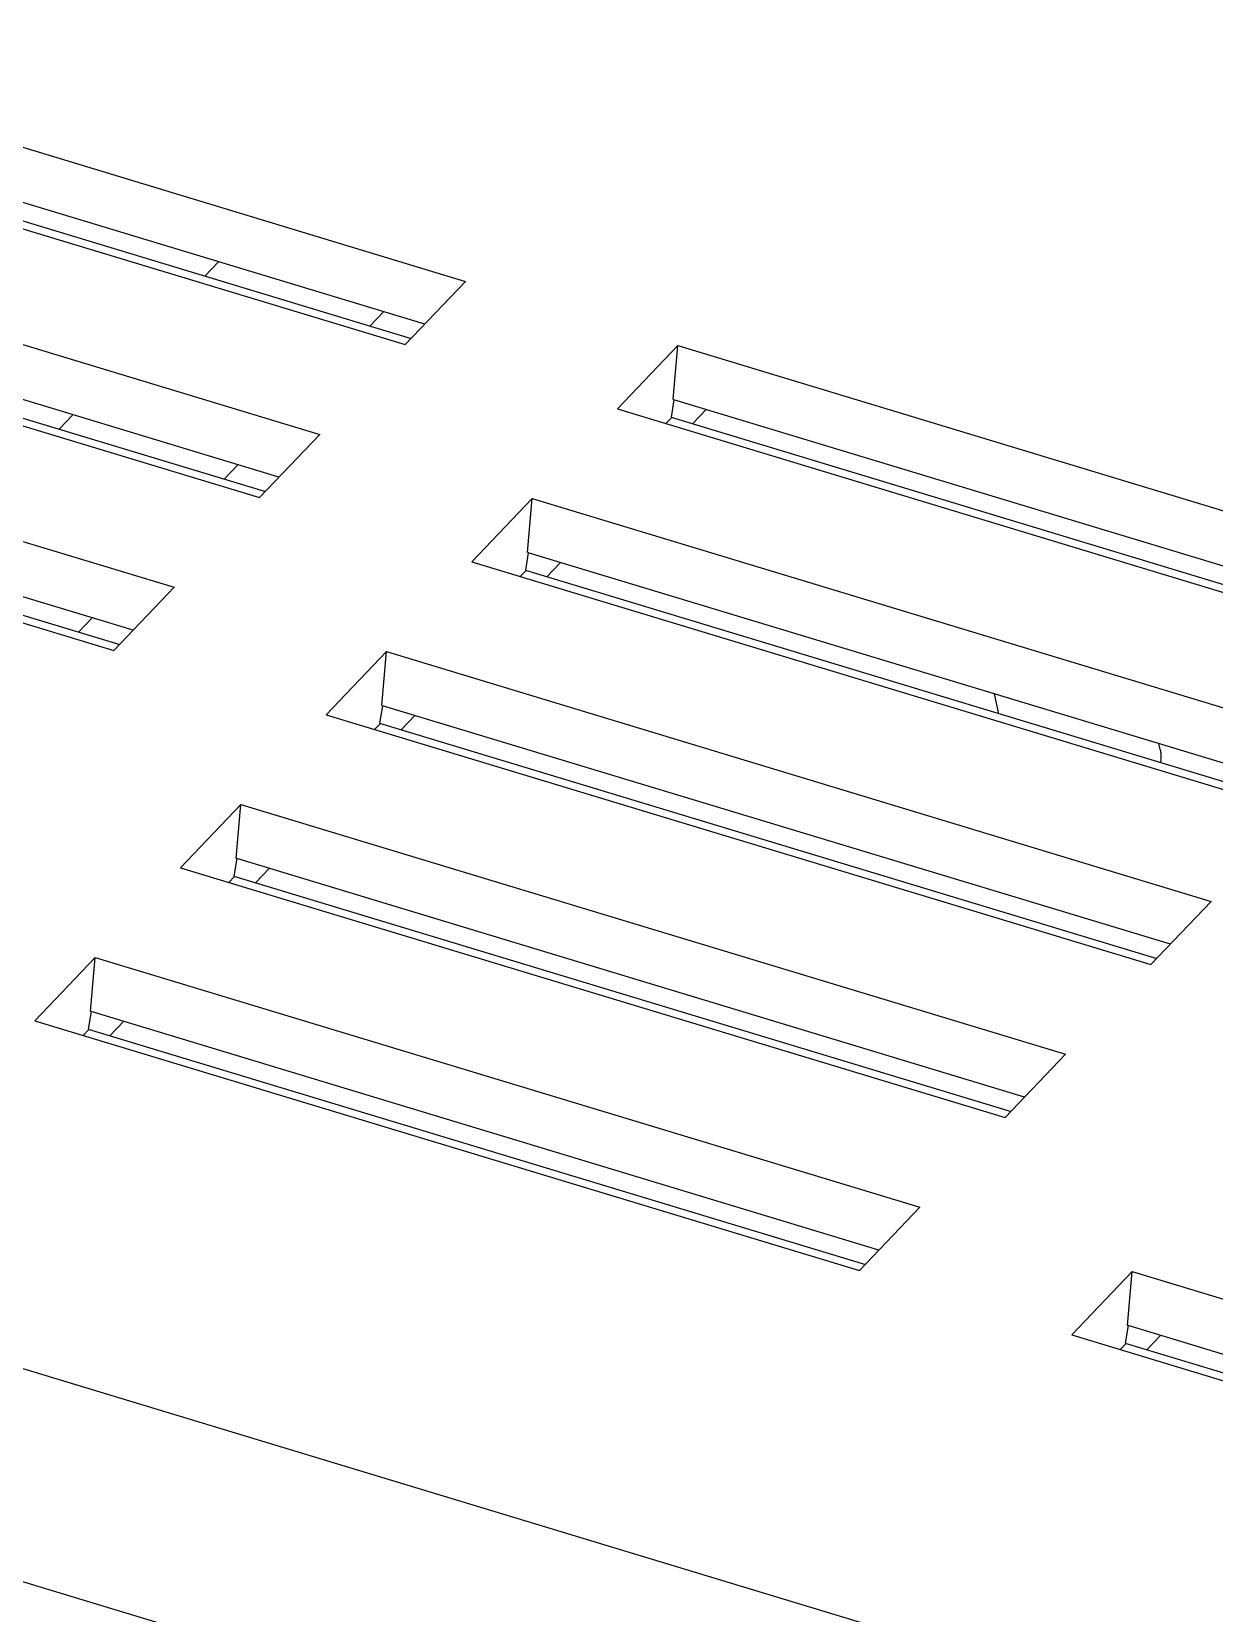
# Model space of a CAD drawing. Header units: millimetres. Extents: x 14343 to 15285, y -9166 to -7819.
# Drawn here: x 14442.04 to 14478.99, y -8399.49 to -8350.08 of the extents above; entities that cross this region are included whole.
import ezdxf

# ---------------------------------------------------------------- set-up
doc = ezdxf.new("R2010")
doc.units = ezdxf.units.MM

# ---------------------------------------------------------------- blocks, each defined once
blk = doc.blocks.new('u9')
at = {"color": 7, "linetype": 'Continuous'}
for p, q in [((-384.117, 142.727), (-358.353, 134.926)), ((-359.629, 133.586), (-384.24, 141.037)), ((-386, 140.75), (-360.235, 132.949)), ((-384.329, 140.489), (-360.054, 133.139)), ((-388.669, 137.949), (-362.904, 130.147)), ((-390.551, 135.972), (-364.786, 128.171)), ((-364.18, 128.807), (-388.791, 136.259)), ((-388.881, 135.711), (-364.606, 128.361)), ((-366.071, 135.536), (-366.497, 135.09)), ((-360.235, 132.949), (-358.353, 134.926)), ((-360.914, 133.975), (-361.339, 133.528)), ((-393.22, 133.17), (-367.455, 125.369)), ((-353.604, 130.941), (-351.721, 132.918)), ((-351.864, 131.234), (-351.721, 132.918)), ((-351.721, 132.918), (-325.956, 125.116)), ((-368.731, 124.029), (-393.342, 131.481)), ((-395.103, 131.194), (-369.338, 123.393)), ((-393.432, 130.933), (-369.157, 123.582)), ((-353.604, 130.941), (-327.839, 123.14)), ((-351.843, 131.228), (-351.933, 130.681)), ((-327.232, 123.776), (-351.843, 131.228)), ((-370.623, 130.758), (-371.048, 130.311)), ((-352.093, 130.484), (-351.912, 130.673)), ((-351.933, 130.68), (-327.658, 123.33)), ((-351.261, 130.476), (-350.836, 130.923)), ((-364.786, 128.171), (-362.904, 130.147)), ((-365.465, 129.196), (-365.89, 128.75)), ((-358.155, 126.163), (-356.272, 128.139)), ((-356.415, 126.456), (-356.272, 128.139)), ((-356.272, 128.139), (-330.507, 120.338)), ((-358.155, 126.163), (-332.39, 118.361)), ((-356.394, 126.45), (-356.484, 125.902)), ((-331.784, 118.998), (-356.395, 126.45)), ((-355.813, 125.698), (-355.387, 126.145)), ((-356.644, 125.705), (-356.463, 125.895)), ((-356.484, 125.902), (-332.209, 118.551)), ((-369.338, 123.393), (-367.455, 125.369)), ((-370.016, 124.418), (-370.442, 123.971)), ((-362.706, 121.385), (-360.823, 123.361)), ((-360.967, 121.678), (-360.823, 123.361)), ((-360.823, 123.361), (-335.059, 115.56)), ((-341.691, 121.422), (-341.831, 122.04)), ((-360.945, 121.671), (-361.036, 121.124)), ((-336.335, 114.22), (-360.946, 121.672)), ((-362.706, 121.385), (-336.941, 113.583)), ((-361.195, 120.927), (-361.014, 121.117)), ((-361.035, 121.123), (-336.76, 113.773)), ((-360.364, 120.92), (-359.938, 121.367)), ((-336.648, 120.309), (-336.696, 120.485)), ((-430.99, 118.774), (-304.514, 80.479)), ((-367.257, 116.606), (-365.375, 118.583)), ((-365.518, 116.9), (-365.375, 118.583)), ((-365.375, 118.583), (-339.61, 110.782)), ((-367.257, 116.606), (-341.493, 108.805)), ((-365.497, 116.893), (-365.587, 116.346)), ((-340.886, 109.442), (-365.497, 116.893)), ((-365.747, 116.149), (-365.566, 116.339)), ((-365.587, 116.345), (-341.312, 108.995)), ((-364.915, 116.142), (-364.49, 116.588)), ((-336.941, 113.583), (-335.059, 115.56)), ((-371.809, 111.828), (-369.926, 113.805)), ((-370.069, 112.122), (-369.926, 113.805)), ((-369.926, 113.805), (-344.161, 106.003)), ((-309.44, 75.308), (-435.915, 113.603)), ((-371.809, 111.828), (-346.044, 104.027)), ((-370.048, 112.115), (-370.138, 111.568)), ((-345.437, 104.663), (-370.048, 112.115)), ((-369.466, 111.363), (-369.041, 111.81)), ((-370.298, 111.371), (-370.117, 111.56)), ((-370.138, 111.567), (-345.863, 104.217)), ((-341.493, 108.805), (-339.61, 110.782)), ((-346.044, 104.027), (-344.161, 106.003)), ((-339.412, 102.019), (-337.529, 103.995)), ((-337.673, 102.312), (-337.529, 103.995)), ((-337.529, 103.995), (-311.765, 96.194)), ((-337.651, 102.306), (-337.742, 101.758)), ((-313.041, 94.854), (-337.652, 102.306)), ((-339.412, 102.019), (-313.647, 94.217)), ((-337.07, 101.554), (-336.644, 102.001)), ((-337.901, 101.561), (-337.72, 101.751)), ((-337.741, 101.758), (-313.466, 94.407))]:
    blk.add_line(p, q, dxfattribs=at)
at = {"color": 7, "linetype": 'Continuous', "start_tangent": (0.180517, 0.983572), "end_tangent": (-0.270162, 0.962815)}
blk.add_spline([(-336.633, 119.895), (-336.624, 120.189), (-336.649, 120.308)], degree=3, dxfattribs=at)

msp = doc.modelspace()

# ---------------------------------------------------------------- block references
msp.add_blockref('u9', (14813.948, -8492.81))

doc.saveas('drawing.dxf')
